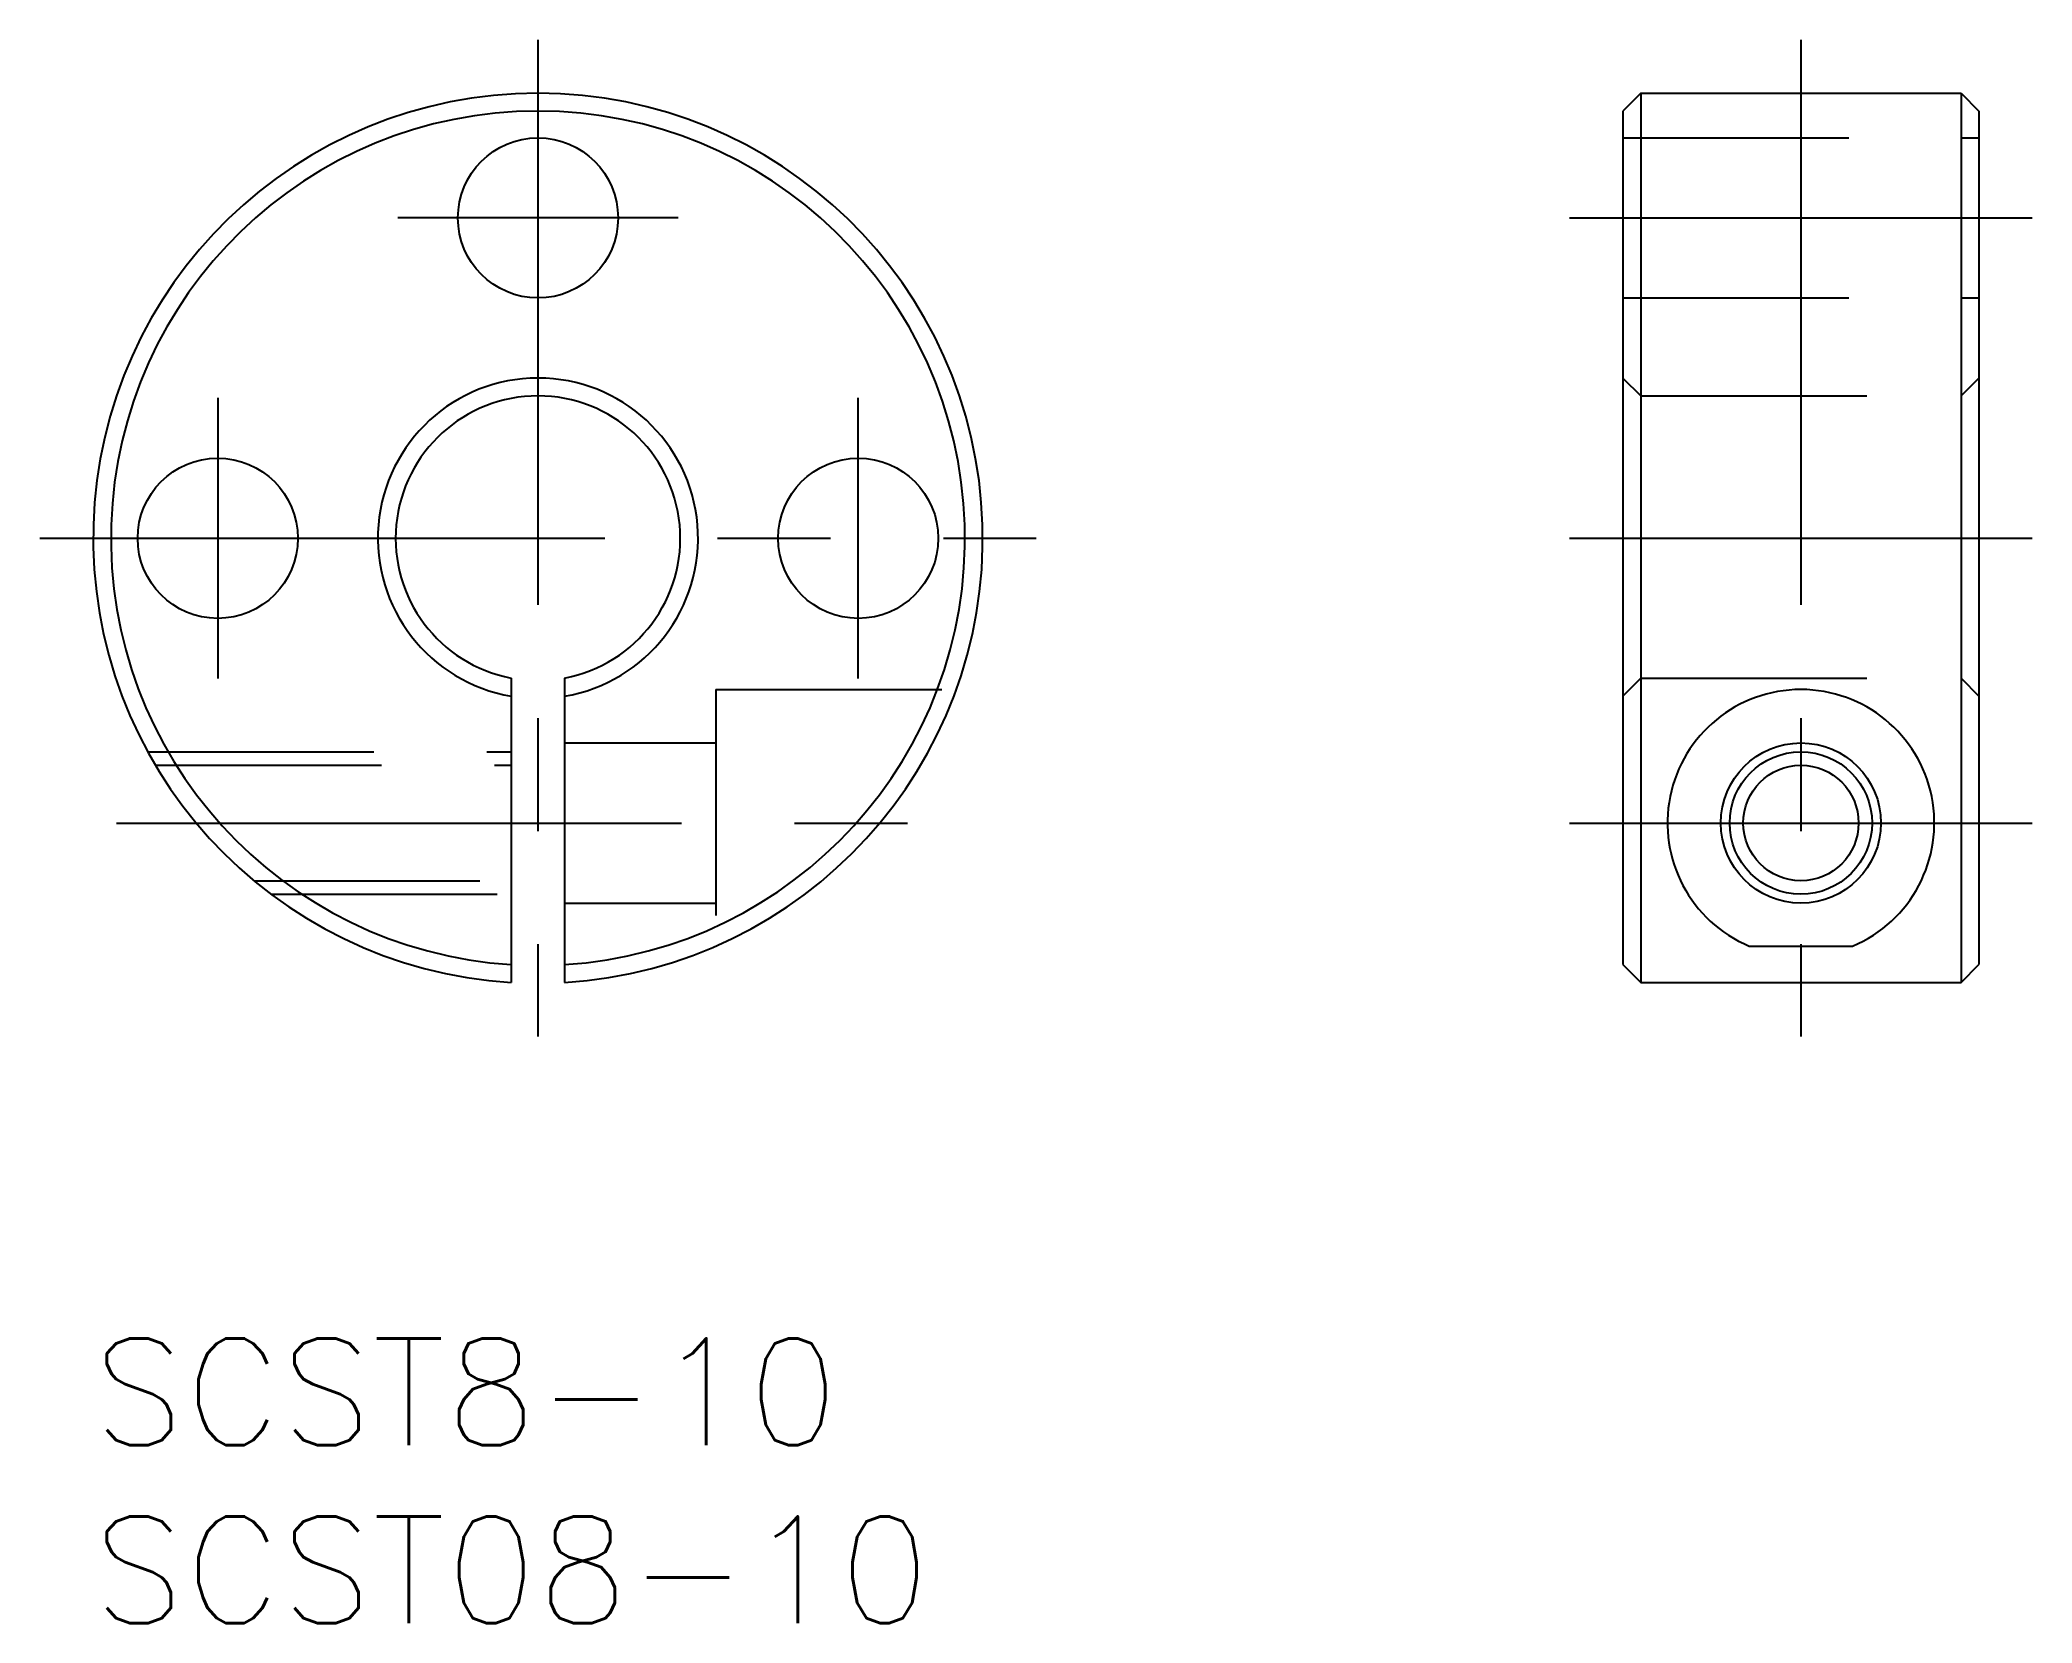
# Model space of a CAD drawing. Extents: x -1.5 to 54.5, y -8 to 36.5.
import ezdxf

# ---------------------------------------------------------------- set-up
doc = ezdxf.new("R2010")
doc.units = 0
doc.header["$LTSCALE"] = 0.5
doc.linetypes.add('CENTER', pattern=[50.8, 31.75, -6.35, 6.35, -6.35])
doc.linetypes.add('DASHED', pattern=[19.05, 12.7, -6.35])
for name, color, linetype in [('MSM_CENTER', 1, 'CENTER'), ('MSM_CONTINUOUS', 7, 'CONTINUOUS'), ('MSM_DASHED', 4, 'DASHED'), ('MSM_NARROW', 5, 'CONTINUOUS'), ('MSM_PART_NUMBER', 7, 'CONTINUOUS')]:
    doc.layers.add(name, color=color, linetype=linetype)
doc.styles.get("Standard").update_dxf_attribs({"font": 'txt.shx', "height": 3, "bigfont": 'bigfont.shx'})

# ---------------------------------------------------------------- blocks, each defined once
blk = doc.blocks.new('*U9')
at = {"layer": 'MSM_PART_NUMBER'}
blk.add_text('SCST8-10', height=3, dxfattribs=at).set_placement((0, -3))
blk = doc.blocks.new('*U10')
at = {"layer": 'MSM_PART_NUMBER'}
blk.add_text('SCST08-10', height=3, dxfattribs=at).set_placement((0, -8))

msp = doc.modelspace()

# ---------------------------------------------------------------- linework, layer by layer
at = {"layer": 'MSM_CENTER'}
for p, q in [((12.5, 36.477), (12.5, 8.477)), ((47.994, 36.477), (47.994, 8.477)), ((16.443, 31.477), (8.557, 31.477)), ((41.494, 31.477), (54.494, 31.477)), ((3.5, 26.421), (3.5, 18.534)), ((21.5, 18.534), (21.5, 26.421)), ((-1.5, 22.477), (26.5, 22.477)), ((41.494, 22.477), (54.494, 22.477)), ((0.658, 14.477), (25.205, 14.477)), ((41.494, 14.477), (54.494, 14.477))]:
    msp.add_line(p, q, dxfattribs=at)
at = {"layer": 'MSM_CONTINUOUS'}
for p, q in [((43.494, 34.977), (42.994, 34.477)), ((43.494, 34.977), (43.494, 10)), ((43.494, 34.977), (52.494, 34.977)), ((52.494, 34.977), (52.494, 10)), ((52.494, 34.977), (52.994, 34.477)), ((42.994, 34.477), (42.994, 10.501)), ((52.994, 34.477), (52.994, 10.501)), ((11.75, 18.548), (11.75, 10)), ((13.25, 18.548), (13.25, 10)), ((46.539, 11.021), (49.448, 11.021)), ((42.994, 10.501), (43.494, 10)), ((52.494, 10), (52.994, 10.501)), ((43.494, 10), (52.494, 10))]:
    msp.add_line(p, q, dxfattribs=at)
for centre, radius in [((12.5, 31.477), 2.25), ((3.5, 22.477), 2.25), ((21.5, 22.477), 2.25), ((47.994, 14.477), 2.25), ((47.994, 14.477), 1.621)]:
    msp.add_circle(centre, radius, dxfattribs=at)
for centre, radius, start, end in [((12.5, 22.477), 12.5, 273.4398, 266.5602), ((12.5, 22.477), 12, 273.5833, 266.4167), ((12.5, 22.477), 4.5, 279.5941, 260.4059), ((12.5, 22.477), 4, 280.8069, 259.1931), ((47.994, 14.477), 3.75, 292.8216, 247.1784)]:
    msp.add_arc(centre, radius, start, end, dxfattribs=at)
at = {"layer": 'MSM_DASHED'}
for p, q in [((42.994, 33.727), (52.994, 33.727)), ((42.994, 29.227), (52.994, 29.227)), ((42.994, 26.977), (43.494, 26.477)), ((52.494, 26.477), (52.994, 26.977)), ((43.494, 26.477), (52.494, 26.477)), ((42.994, 18.04), (43.494, 18.548)), ((43.494, 18.548), (52.494, 18.548)), ((52.494, 18.548), (52.994, 18.04)), ((17.5, 18.227), (24.255, 18.227)), ((17.5, 18.227), (17.5, 11.021)), ((1.534, 16.477), (11.75, 16.477)), ((13.25, 16.727), (17.5, 16.727)), ((1.75, 16.098), (11.75, 16.098)), ((4.52, 12.856), (11.75, 12.856)), ((5, 12.477), (11.75, 12.477)), ((13.25, 12.227), (17.5, 12.227))]:
    msp.add_line(p, q, dxfattribs=at)
at = {"layer": 'MSM_NARROW'}
msp.add_circle((47.994, 14.477), 2, dxfattribs=at)

# ---------------------------------------------------------------- block references
at = {"layer": 'MSM_CONTINUOUS'}
for name in ['*U9', '*U10']:
    msp.add_blockref(name, (0, 0), dxfattribs=at)

doc.saveas('drawing.dxf')
